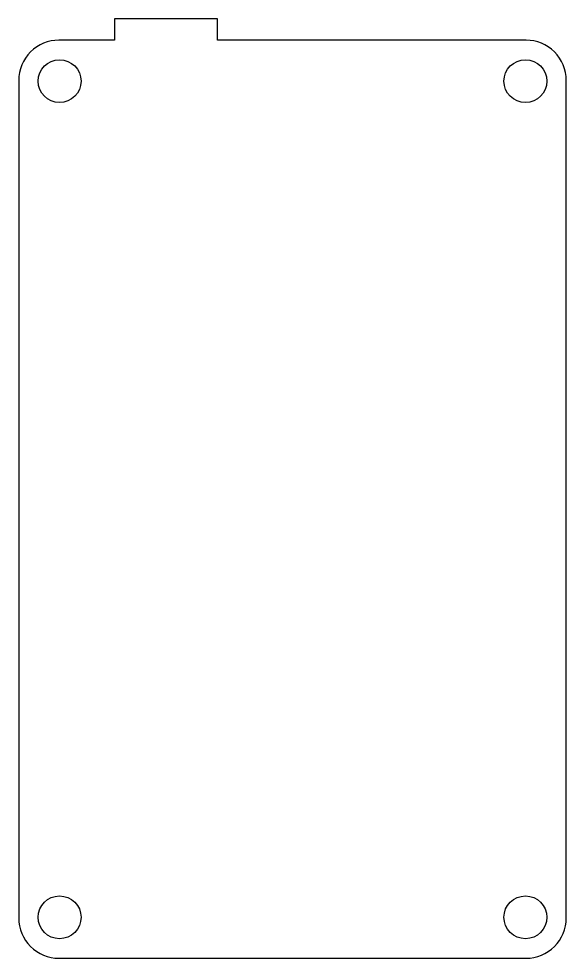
# Model space of a CAD drawing. Header units: millimetres. Extents: x -20.4 to 20.4, y -34.3 to 35.9.
import ezdxf

# ---------------------------------------------------------------- set-up
doc = ezdxf.new("R2010")
doc.units = ezdxf.units.MM
doc.layers.get('0').update_dxf_attribs({"linetype": 'CONTINUOUS'})

msp = doc.modelspace()

# ---------------------------------------------------------------- linework, layer by layer
msp.add_lwpolyline([(-13.295, 35.895), (-13.295, 34.295), (-17.445, 34.295, 0.414214), (-20.445, 31.295), (-20.445, -31.295, 0.414214), (-17.445, -34.295), (17.445, -34.295, 0.414214), (20.445, -31.295), (20.445, 31.295, 0.414214), (17.445, 34.295), (-5.595, 34.295), (-5.595, 35.895)], format="xyb", close=True)
for centre in [(-17.395, 31.24), (17.395, 31.24), (-17.395, -31.24), (17.395, -31.24)]:
    msp.add_circle(centre, 1.6)

doc.saveas('drawing.dxf')
